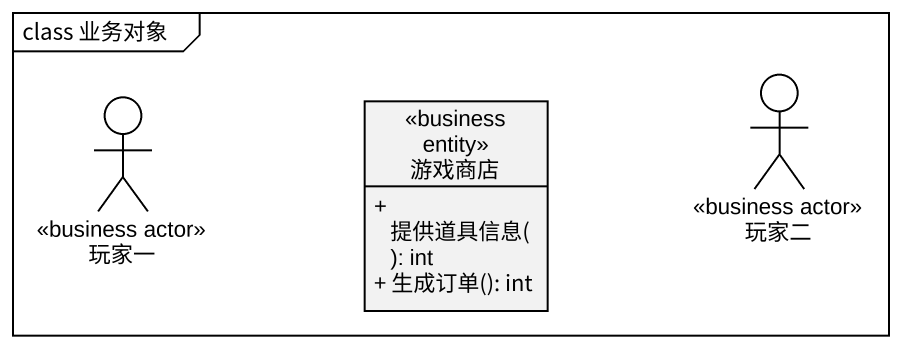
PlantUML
@startuml
mainframe class 业务对象
allowmixing
hide circle
hide empty members
skinparam classAttributeIconSize 0
actor 玩家一 <<business actor>>
class 游戏商店 <<business entity>> {
  + 提供道具信息(): int
  + 生成订单(): int
}
actor 玩家二 <<business actor>>
@enduml
